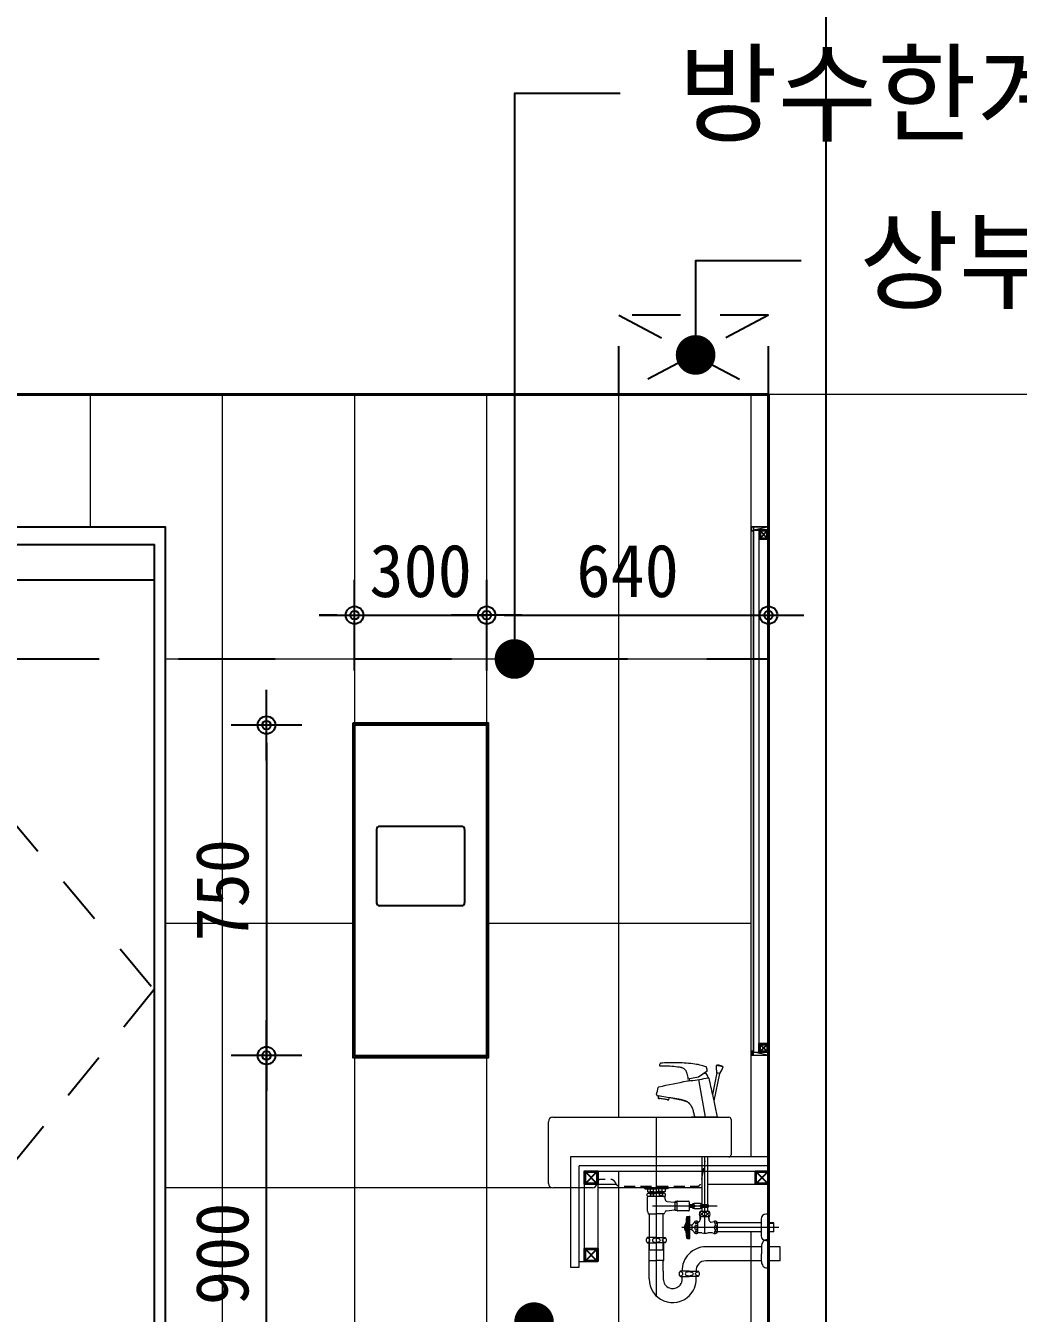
# Model space of a CAD drawing. Header units: millimetres. Extents: x -423835 to -174325, y -1379898 to -1311126.
# Drawn here: x -233647 to -231393, y -1353234 to -1350312 of the extents above; entities that cross this region are included whole.
import ezdxf
from ezdxf.enums import TextEntityAlignment as Align

# ---------------------------------------------------------------- set-up
doc = ezdxf.new("R2010")
doc.units = ezdxf.units.MM
doc.header["$LTSCALE"] = 100
doc.header["$MEASUREMENT"] = 0
doc.header["$PDSIZE"] = -10
for name, pattern in [('CEN', [62, 60, -1, 0, -1]), ('HID', [2, 1.1, -0.9]), ('HIDDEN', [0.375, 0.25, -0.125])]:
    doc.linetypes.add(name, pattern=pattern)
doc.layers.get('0').update_dxf_attribs({"linetype": 'CONTINUOUS'})
doc.layers.get('Defpoints').update_dxf_attribs({"color": 153, "linetype": 'CONTINUOUS'})
for name, color, linetype in [('A-AXIS-DIMS', 7, 'CONTINUOUS'), ('A-MKXS-LEAD', 7, 'CONTINUOUS'), ('AA-AXIS-LINE-1', 1, 'CONTINUOUS'), ('DOOR', 8, 'CONTINUOUS'), ('ELE_3', 4, 'CONTINUOUS'), ('HID', 1, 'HID'), ('TOIL', 4, 'CONTINUOUS'), ('방수', 7, 'HID')]:
    doc.layers.add(name, color=color, linetype=linetype)
for name, color, linetype, lineweight in [('A-CNTL', 1, 'CEN', 15), ('A-ELEV-LIN1', 2, 'CONTINUOUS', 40), ('A-FLXM-SANI', 6, 'CONTINUOUS', 20), ('A-MKXS-TEXT1', 3, 'CONTINUOUS', 25), ('A-SECT-LIN2', 6, 'CONTINUOUS', 20), ('A-WAXK-PATT', 8, 'CONTINUOUS', 18), ('A-XXXX-SANI', 8, 'CONTINUOUS', 18), ('A-XXXX-STL', 3, 'CONTINUOUS', 25), ('A-XXXX-SYMB', 7, 'CONTINUOUS', 25)]:
    doc.layers.add(name, color=color, linetype=linetype, lineweight=lineweight)
doc.layers.add('A-XXXX-NPLT', color=144, linetype='CONTINUOUS', lineweight=0, plot=False)
doc.styles.add('돋움체', font='')
doc.styles.get('돋움체').set_extended_font_data('DotumChe')
doc.dimstyles.new('SHL-1S', dxfattribs={"dimtxt": 2.5, "dimasz": 1, "dimexe": 2, "dimexo": 3, "dimgap": 1, "dimtad": 1, "dimdec": 0, "dimdsep": 46, "dimlunit": 6, "dimtxsty": '돋움체', "dimblk1": 'DIMDOT', "dimblk2": 'DIMDOT', "dimsah": 1, "dimcen": 2.5, "dimdle": 1.5, "dimclrt": 3, "dimadec": 0, "dimazin": 0, "dimtfac": 1, "dimtdec": 0, "dimtix": 1, "dimtmove": 2, "dimatfit": 3, "dimldrblk": 'DIMDOT', "dimfxl": 2, "dimtvp": 1, "dimtolj": 1, "dimtzin": 0, "dimarcsym": 0})
pattern_1 = [(90, (-235300.42, -1353549.08), (-300, 2e-14), []), (180, (-235300.4, -1353549.1), (-7e-14, -600), [])]

# ---------------------------------------------------------------- blocks, each defined once
blk = doc.blocks.new('세면대(측면)')
at = {"layer": 'A-CNTL'}
for p, q in [((-255, 760), (-255, 352.8)), ((-145, 495.3), (-145, 670)), ((-195, 558.5, -2.9), (-263.5, 558.5, -2.9)), ((-116.6, 558.5, -2.9), (-195, 558.5, -2.9)), ((23.5, 510), (-196.9, 510))]:
    blk.add_line(p, q, dxfattribs=at)
at = {"layer": 'A-FLXM-SANI'}
for p, q in [((-116, 878.6), (-119, 877.7)), ((-102.8, 874.3), (-119, 877.7)), ((-116, 878.6), (-115.9, 878.6)), ((-159.4, 850.8), (-182.9, 846.6)), ((-139.3, 864.8), (-159.4, 850.8)), ((-142, 859.8), (-148, 858.8)), ((-141.8, 848.7), (-136.4, 849.7)), ((-140.2, 870), (-139.8, 868)), ((-117.3, 860.5), (-127.6, 811.8)), ((-111.4, 859.2), (-124.6, 797.1)), ((-110.7, 859.4), (-117.8, 860.9)), ((-117.4, 860.5), (-116.3, 860.3)), ((-112.4, 859.4), (-116.3, 860.3)), ((-112.4, 859.4), (-111.2, 859.2)), ((-105.2, 876.3), (-102.8, 874.3)), ((-105.2, 876.3), (-105.2, 876.3)), ((-143.4, 760), (-158.5, 845.8)), ((-249.8, 808.6), (-250.7, 803.7)), ((-227, 799.5), (-250.7, 803.7)), ((-249.8, 802.9), (-250.7, 803.7)), ((-226.2, 804.4), (-249.8, 808.6)), ((-249.8, 802.9), (-248, 802.6)), ((-229.8, 799.4), (-248, 802.6)), ((-230.3, 799.3), (-247.7, 802.4)), ((-229.8, 799.4), (-228.1, 799.1)), ((-228.1, 799.1), (-227, 799.5)), ((-226.2, 804.4), (-227, 799.5)), ((-225.7, 804.3), (-226.2, 804.4)), ((-127.6, 811.8), (-117, 760)), ((-490, 760), (-90, 760)), ((-114.6, 760), (-175.3, 760)), ((-500, 610), (-500, 750)), ((-85, 755), (-85, 675)), ((-151.3, 670), (-151.3, 546)), ((-138.6, 670), (-138.6, 546)), ((-400, 600), (-490, 600)), ((-277.4, 603.5, -2.9), (-282.5, 600.4, -2.9)), ((-282.5, 600.4, -2.9), (-255, 600.4, -2.9)), ((-282.5, 599.4, -2.9), (-282.5, 600.4, -2.9)), ((-272.5, 599.4, -2.9), (-282.5, 599.4, -2.9)), ((-280.7, 599.4, -2.9), (-280.7, 598.1, -2.9)), ((-280.2, 597.6, -2.9), (-275.2, 597.6, -2.9)), ((-275.7, 582, -2.9), (-275.7, 586.1, -2.9)), ((-275.2, 597.6, -2.9), (-255, 597.6, -2.9)), ((-275.2, 597.6, -2.9), (-275.2, 591.5, -2.9)), ((-274.2, 590.9, -2.9), (-275.2, 591.5, -2.9)), ((-274.2, 590.9, -2.9), (-272.8, 590.9, -2.9)), ((-272.8, 590.9, -2.9), (-255, 590.9, -2.9)), ((-237.5, 599.4, -2.9), (-272.5, 599.4, -2.9)), ((-272.5, 587.5, -2.9), (-272.5, 590.9, -2.9)), ((-272.4, 587.5, -2.9), (-255.2, 587.5, -2.9)), ((-269, 586.1, -2.9), (-269, 582, -2.9)), ((-269, 586.1, -2.9), (-261.6, 586.1, -2.9)), ((-268.4, 591.5, -2.9), (-268.4, 597.6, -2.9)), ((-268.4, 591.5, -2.9), (-261, 591.5, -2.9)), ((-261.6, 586.1, -2.9), (-261.6, 582, -2.9)), ((-261, 591.5, -2.9), (-261, 597.6, -2.9)), ((-227.5, 600.4, -2.9), (-255, 600.4, -2.9)), ((-234.8, 597.6, -2.9), (-255, 597.6, -2.9)), ((-237.2, 590.9, -2.9), (-255, 590.9, -2.9)), ((-237.6, 587.5, -2.9), (-254.8, 587.5, -2.9)), ((-249, 591.5, -2.9), (-249, 597.6, -2.9)), ((-241.6, 591.5, -2.9), (-249, 591.5, -2.9)), ((-241, 586.1, -2.9), (-248.4, 586.1, -2.9)), ((-248.4, 586.1, -2.9), (-248.4, 582, -2.9)), ((-241.6, 591.5, -2.9), (-241.6, 597.6, -2.9)), ((-241, 586.1, -2.9), (-241, 582, -2.9)), ((-237.5, 599.4, -2.9), (-227.5, 599.4, -2.9)), ((-237.5, 587.5, -2.9), (-237.5, 590.9, -2.9)), ((-235.8, 590.9, -2.9), (-237.2, 590.9, -2.9)), ((-235.8, 590.9, -2.9), (-234.8, 591.5, -2.9)), ((-229.8, 597.6, -2.9), (-234.8, 597.6, -2.9)), ((-234.8, 597.6, -2.9), (-234.8, 591.5, -2.9)), ((-234.3, 582, -2.9), (-234.3, 586.1, -2.9)), ((-232.5, 603.4, -2.9), (-227.5, 600.4, -2.9)), ((-229.3, 599.4, -2.9), (-229.3, 598.1, -2.9)), ((-227.5, 599.4, -2.9), (-227.5, 600.4, -2.9)), ((-275, 546.9, -2.9), (-275, 579.5, -2.9)), ((-255, 580.5, -2.9), (-274, 580.5, -2.9)), ((-269, 582, -2.9), (-261.6, 582, -2.9)), ((-237.6, 580.5, -2.9), (-255, 580.5, -2.9)), ((-241, 582, -2.9), (-248.4, 582, -2.9)), ((-238.2, 580.5, -2.9), (-237.6, 580.5, -2.9)), ((-237.6, 580.5, -2.9), (-237.2, 580.5, -2.9)), ((-236, 580.5, -2.9), (-237.5, 580.5, -2.9)), ((-235, 574.2, -2.9), (-235, 579.5, -2.9)), ((-230.5, 569.2, -2.9), (-214.5, 567.5, -2.9)), ((-212.5, 567.7, -2.9), (-207.4, 567.7, -2.9)), ((-212.3, 549.3, -2.9), (-212.3, 567.8, -2.9)), ((-211, 568.5, -2.9), (-211, 567.7, -2.9)), ((-207.3, 568.5, -2.9), (-211, 568.5, -2.9)), ((-207.4, 567.7, -2.9), (-207.4, 568.7, -2.9)), ((-207.4, 548.3, -2.9), (-207.4, 567.7, -2.9)), ((-206.6, 569.5, -2.9), (-181.4, 569.5, -2.9)), ((-179.9, 568, -2.9), (-179.9, 562.3, -2.9)), ((-179.9, 562.3, -2.9), (-179.9, 549, -2.9)), ((-168.7, 561, -2.9), (-179.9, 561, -2.9)), ((-179.9, 556, -2.9), (-168.7, 556, -2.9)), ((-168.7, 561, -2.9), (-173.3, 561, -2.9)), ((-173.3, 556, -2.9), (-168.7, 556, -2.9)), ((-157.7, 564.3, -2.9), (-168.8, 564.3, -2.9)), ((-154.4, 564.3, -2.9), (-157.7, 564.3, -2.9)), ((-137.1, 561, -2.9), (-154.5, 561, -2.9)), ((-154.5, 556, -2.9), (-137.1, 556, -2.9)), ((-136.6, 560.5, -2.9), (-137.1, 561, -2.9)), ((-137.1, 556, -2.9), (-136.6, 556.5, -2.9)), ((-136.6, 556.5, -2.9), (-136.6, 560.5, -2.9)), ((-273, 540.5, -2.9), (-255, 540.5, -2.9)), ((-270.9, 540.5, -2.9), (-270.9, 459.5, -2.9)), ((-237, 540.5, -2.9), (-255, 540.5, -2.9)), ((-239.1, 459.5, -2.9), (-239.1, 540.5, -2.9)), ((-231.1, 547.8, -2.9), (-214.5, 549.6, -2.9)), ((-212.3, 549.3, -2.9), (-207.4, 549.3, -2.9)), ((-211, 548.5, -2.9), (-211, 549.3, -2.9)), ((-207.3, 548.5, -2.9), (-211, 548.5, -2.9)), ((-181.4, 547.5, -2.9), (-206.6, 547.5, -2.9)), ((-185.9, 534), (-185.9, 510)), ((-185.3, 534.5), (-184.5, 534.5)), ((-184.5, 534.5), (-184, 535)), ((-184.5, 534.5), (-184.5, 510)), ((-184, 535), (-184, 510)), ((-184, 535), (-180.8, 535)), ((-184, 534.6), (-180.5, 534.6)), ((-184, 533.6), (-180.5, 533.6)), ((-184, 532.6), (-180.5, 532.6)), ((-184, 531.6), (-180.5, 531.6)), ((-184, 530.6), (-180.5, 530.6)), ((-184, 529.6), (-180.5, 529.6)), ((-184, 528.6), (-180.5, 528.6)), ((-184, 527.6), (-180.5, 527.6)), ((-184, 526.6), (-180.5, 526.6)), ((-180.5, 535.5), (-179, 535.5)), ((-180.5, 535.3), (-180.5, 535.5)), ((-180.5, 535.3), (-180.5, 510)), ((-179, 534.5), (-179, 535.5)), ((-179, 510), (-179, 534.5)), ((-168.8, 552.8, -2.9), (-157.5, 552.8, -2.9)), ((-157.5, 552.8, -2.9), (-154.4, 552.8, -2.9)), ((-138.6, 546), (-155.5, 546)), ((-155.5, 526.5), (-155.5, 534)), ((-134.5, 534), (-155.5, 534)), ((-154.2, 530), (-155.5, 530)), ((-154.2, 530), (-155.5, 527.9)), ((-154.2, 530), (-154.2, 534)), ((-134.5, 546), (-138.6, 546)), ((-135.7, 530), (-135.7, 534)), ((-134.5, 530), (-135.7, 530)), ((-135.7, 530), (-134.5, 527.9)), ((-134.5, 526.1), (-134.5, 534)), ((-17, 529), (-17, 491)), ((0, 540), (-6, 540)), ((0, 480), (0, 540)), ((-185.9, 486), (-185.9, 510)), ((-184.5, 485.5), (-184.5, 510)), ((-184, 525.6), (-180.5, 525.6)), ((-184, 524.6), (-180.5, 524.6)), ((-184, 523.6), (-180.5, 523.6)), ((-184, 522.6), (-180.5, 522.6)), ((-184, 521.6), (-180.5, 521.6)), ((-184, 520.6), (-180.5, 520.6)), ((-184, 519.6), (-180.5, 519.6)), ((-184, 518.6), (-180.5, 518.6)), ((-184, 517.6), (-180.5, 517.6)), ((-184, 516.6), (-180.5, 516.6)), ((-184, 515.6), (-180.5, 515.6)), ((-184, 514.6), (-180.5, 514.6)), ((-184, 513.6), (-180.5, 513.6)), ((-184, 512.6), (-180.5, 512.6)), ((-184, 511.6), (-180.5, 511.6)), ((-184, 510.6), (-180.5, 510.6)), ((-184, 485), (-184, 510)), ((-184, 509.5), (-180.5, 509.5)), ((-184, 508.5), (-180.5, 508.5)), ((-184, 507.5), (-180.5, 507.5)), ((-184, 506.5), (-180.5, 506.5)), ((-184, 505.5), (-180.5, 505.5)), ((-184, 504.5), (-180.5, 504.5)), ((-184, 503.5), (-180.5, 503.5)), ((-184, 502.5), (-180.5, 502.5)), ((-184, 501.5), (-180.5, 501.5)), ((-184, 500.5), (-180.5, 500.5)), ((-184, 499.5), (-180.5, 499.5)), ((-184, 498.5), (-180.5, 498.5)), ((-184, 497.5), (-180.5, 497.5)), ((-180.5, 484.7), (-180.5, 510)), ((-173.9, 514.8), (-179, 514.8)), ((-179, 484.5), (-179, 510)), ((-173.9, 505.3), (-179, 505.3)), ((-173.9, 515.8), (-173.9, 514.8)), ((-173.9, 514.8), (-173.9, 505.3)), ((-173.9, 504.3), (-173.9, 505.3)), ((-169, 521.4), (-169.6, 520.4)), ((-169, 498.7), (-169.6, 499.7)), ((-160.9, 522), (-160.9, 522.8)), ((-160.9, 498), (-160.9, 522)), ((-160, 522), (-160.9, 522)), ((-160, 521.3), (-160.9, 521.3)), ((-160, 498.8), (-160.9, 498.8)), ((-160.9, 497.3), (-160.9, 498)), ((-157.3, 498), (-160.9, 498)), ((-160, 521.3), (-158.7, 522.2)), ((-160, 521.3), (-160, 522)), ((-160, 498), (-160, 498.8)), ((-160, 498.8), (-158.7, 498)), ((-117, 519.3), (-117, 522)), ((-17, 520.3), (-117, 520.3)), ((-117, 519.3), (-117, 500.8)), ((-117, 498), (-117, 500.8)), ((-17, 499.8), (-117, 499.8)), ((-117, 499.8), (-117, 499.6)), ((-117, 498), (-117, 499.6)), ((11, 520.3), (0, 520.3)), ((0, 519.7), (0, 500.4)), ((11, 499.8), (0, 499.8)), ((1.5, 519.3), (0.5, 520.3)), ((0.5, 499.8), (1.5, 500.8)), ((1.5, 499.8), (1.5, 520.3)), ((1.5, 519.3), (12, 519.3)), ((1.5, 500.8), (12, 500.8)), ((12, 519.3), (11, 520.3)), ((11, 499.8), (12, 500.8)), ((11.9, 500.8), (11.9, 519.3)), ((-271.2, 487), (-275.5, 487)), ((-271.2, 487), (-275.5, 487)), ((-275.1, 475), (-275.5, 475)), ((-275.1, 475), (-255, 475)), ((-271.8, 475), (-271.8, 435.2)), ((-255, 487), (-271.2, 487)), ((-255, 487), (-271.2, 487)), ((-255, 487), (-238.7, 487)), ((-255, 487), (-238.7, 487)), ((-234.8, 475), (-255, 475)), ((-238.7, 487), (-234.5, 487)), ((-238.7, 487), (-234.5, 487)), ((-238.2, 475), (-238.2, 435.2)), ((-234.8, 475), (-234.5, 475)), ((-185.3, 485.5), (-184.5, 485.5)), ((-184.5, 485.5), (-184, 485)), ((-184, 496.5), (-180.5, 496.5)), ((-184, 495.5), (-180.5, 495.5)), ((-184, 494.5), (-180.5, 494.5)), ((-184, 493.5), (-180.5, 493.5)), ((-184, 492.5), (-180.5, 492.5)), ((-184, 491.5), (-180.5, 491.5)), ((-184, 490.5), (-180.5, 490.5)), ((-184, 489.5), (-180.5, 489.5)), ((-184, 488.5), (-180.5, 488.5)), ((-184, 487.5), (-180.5, 487.5)), ((-184, 486.5), (-180.5, 486.5)), ((-184, 485.5), (-180.5, 485.5)), ((-184, 485), (-180.8, 485)), ((-180.5, 484.5), (-180.5, 484.7)), ((-180.5, 484.5), (-179, 484.5)), ((-6, 480), (0, 480)), ((-270.9, 459.5, -2.9), (-239.1, 459.5, -2.9)), ((-16, 465.9), (-142.6, 465.9)), ((-16, 467.4), (-16, 450)), ((-16, 432.6), (-16, 450)), ((26.1, 465.9), (0, 465.9)), ((26.1, 434.1), (26.1, 465.9)), ((-271.8, 435.2), (-255, 435.2)), ((-270.9, 393), (-270.9, 433.6)), ((-238.2, 435.2), (-255, 435.2)), ((-239.1, 410.4), (-239.1, 433.6)), ((-239.1, 410.4), (-239.1, 393)), ((-196.3, 410.7), (-200.6, 410.7)), ((-180.1, 410.7), (-196.3, 410.7)), ((-180.1, 410.7), (-180, 410.7)), ((-179.9, 410.7), (-180, 410.7)), ((-179.9, 410.7), (-163.7, 410.7)), ((-163.7, 410.7), (-159.4, 410.7)), ((-16, 434.1), (-142.7, 434.1)), ((26.1, 434.1), (0, 434.1)), ((-200.2, 398.7), (-180.1, 398.7)), ((-196.8, 398.7), (-196.8, 398)), ((-195.9, 393), (-195.9, 396.4)), ((-159.8, 398.7), (-179.9, 398.7)), ((-164.1, 393), (-164.1, 398.7))]:
    blk.add_line(p, q, dxfattribs=at)
at = {"layer": 'A-FLXM-SANI', "elevation": -2.9}
for points in [[(-170.1, 561, -0.044238), (-169.9, 561.3, -0.189273), (-169.4, 561.5, -0.189273), (-169, 561.3, -0.101059), (-168.5, 560.6, -0.059302), (-168.2, 559.7, -0.045722), (-168.1, 558.5, -0.045722)], [(-168.1, 558.5, -0.045722), (-168.2, 557.3, -0.059302), (-168.5, 556.4, -0.101059), (-169, 555.8, -0.189273), (-169.4, 555.6, -0.189273), (-169.9, 555.8, -0.044238), (-170.1, 556, -0.059302)], [(-153.1, 561, 0.044238), (-153.3, 561.3, 0.189273), (-153.8, 561.5, 0.189273), (-154.2, 561.3, 0.101059), (-154.7, 560.6, 0.059302), (-155, 559.7, 0.045722), (-155.1, 558.5, 0.045722)], [(-155.1, 558.5, 0.045722), (-155, 557.3, 0.059302), (-154.7, 556.5, 0.101059), (-154.2, 555.8, 0.189273), (-153.8, 555.6, 0.189273), (-153.3, 555.8, 0.044238), (-153.1, 556, 0.059302)]]:
    blk.add_lwpolyline(points, format="xyb", dxfattribs=at)
at = {"layer": 'A-FLXM-SANI'}
for points in [[(-269.2, 481, 0.155217), (-269.8, 482.9, 0.106747), (-271.8, 484.7, 0.073043), (-274.6, 485.9, 0.028511), (-276.3, 486.2, 0.059523)], [(-276.3, 475.8, 0.028511), (-274.6, 476.1, 0.073043), (-271.8, 477.3, 0.106747), (-269.8, 479.1, 0.155217), (-269.2, 481, 0.155217)], [(-263.3, 482.7, 0.32729), (-263.3, 479.3, 0.106373), (-261.3, 477.5, 0.071219), (-258.6, 476.4, 0.057537), (-255, 476, 0.057537)], [(-255, 486, 0.057537), (-258.6, 485.6, 0.071219), (-261.3, 484.5, 0.106373), (-263.3, 482.7, 0.159483)], [(-255, 486, 0.057537), (-258.6, 485.6, 0.071219), (-261.3, 484.5, 0.106373), (-263.3, 482.7, 0.159483)], [(-255, 486, -0.057537), (-251.4, 485.6, -0.071219), (-248.7, 484.5, -0.106373), (-246.7, 482.7, -0.159483)], [(-255, 486, -0.057537), (-251.4, 485.6, -0.071219), (-248.7, 484.5, -0.106373), (-246.7, 482.7, -0.159483)], [(-246.7, 482.7, -0.32729), (-246.7, 479.3, -0.106373), (-248.7, 477.5, -0.071219), (-251.4, 476.4, -0.057537), (-255, 476, -0.057537)], [(-240.8, 481, -0.155217), (-240.2, 482.9, -0.106747), (-238.2, 484.7, -0.073043), (-235.4, 485.9, -0.028511), (-233.7, 486.2, -0.059523)], [(-233.7, 475.8, -0.028511), (-235.4, 476.1, -0.073043), (-238.2, 477.3, -0.106747), (-240.2, 479.1, -0.155217), (-240.8, 481, -0.155217)], [(-194.3, 404.7, 0.155217), (-194.9, 406.6, 0.106747), (-196.9, 408.4, 0.073043), (-199.7, 409.6, 0.028511), (-201.4, 409.9, 0.059523)], [(-180, 409.7, 0.05879), (-183.6, 409.3, 0.071219), (-186.3, 408.2, 0.106373), (-188.4, 406.4, 0.159483)], [(-180, 409.7, -0.05879), (-176.4, 409.3, -0.071219), (-173.7, 408.2, -0.106373), (-171.6, 406.4, -0.159483)], [(-165.7, 404.7, -0.155217), (-165.1, 406.6, -0.106747), (-163.1, 408.4, -0.073043), (-160.3, 409.6, -0.028511), (-158.6, 409.9, -0.059523)], [(-201.4, 399.5, 0.028511), (-199.7, 399.8, 0.073043), (-196.9, 401, 0.106747), (-194.9, 402.8, 0.155217), (-194.3, 404.7, 0.155217)], [(-188.4, 406.4, 0.32729), (-188.4, 403, 0.106373), (-186.3, 401.2, 0.071219), (-183.6, 400.1, 0.057537), (-180.1, 399.7, 0.057537)], [(-171.6, 406.4, -0.32729), (-171.6, 403, -0.106373), (-173.7, 401.2, -0.071219), (-176.4, 400.1, -0.057537), (-179.9, 399.7, -0.057537)], [(-158.6, 399.5, -0.028511), (-160.3, 399.8, -0.073043), (-163.1, 401, -0.106747), (-165.1, 402.8, -0.155217), (-165.7, 404.7, -0.155217)]]:
    blk.add_lwpolyline(points, format="xyb", dxfattribs=at)
for centre, radius, start, end in [((-246.4, 878.4), 1.5, 154.2972, 270.8052), ((-244.8, 881.4), 1.5, 93.6966, 151.3141), ((-49.1, 874.1), 70, 177.0153, 190.8327), ((-120.9, 828.8), 50, 71.7204, 84.2796), ((-142, 859.3), 0.5, 34.0977, 100), ((-142.4, 872.8), 1.5, 12.9441, 66.1922), ((-170.5, 840), 35, 15.8809, 34.0977), ((-137.5, 848), 2, 12.5419, 57.7542), ((-117.3, 861), 0.5, 190.8327, 258), ((-111.1, 859.7), 0.5, 258, 325.1673), ((-168.2, 899.4), 70, 325.1673, 338.9847), ((-248.7, 827.1), 2, 103.7822, 164.229), ((-145.3, 844.5), 35, 175.6305, 182.5585), ((-252.2, 811), 2, 167.6446, 258.9831), ((-247.6, 802.9), 0.5, 206.8699, 260), ((-230.2, 799.8), 0.5, 260, 313.1301), ((-490, 750), 10, 90, 180), ((-90, 755), 5, 0, 90), ((-90, 675), 5, 270, 0), ((-490, 610), 10, 180, 270), ((-400, 610), 10, 270, 0), ((-280.2, 598.1, -2.9), 0.5, 180, 270), ((-272.4, 582.8, -2.9), 4.7, 43.9409, 136.0591), ((-271.8, 601.1, -2.9), 10.2, 250.5679, 289.4321), ((-255.5, 573.9, -2.9), 13.6, 89.0643, 116.6472), ((-255.2, 620.4, -2.9), 29.5, 258.5956, 270.3737), ((-254.8, 620.4, -2.9), 29.5, 269.6263, 281.4044), ((-254.5, 573.9, -2.9), 13.6, 63.3528, 90.9357), ((-238.2, 601.1, -2.9), 10.2, 250.5679, 289.4321), ((-237.6, 582.8, -2.9), 4.7, 43.9409, 136.0591), ((-229.8, 598.1, -2.9), 0.5, 270, 0), ((-272.4, 585.2, -2.9), 4.7, 223.9409, 316.0591), ((-274, 579.5, -2.9), 1, 90, 180), ((-255.5, 594.1, -2.9), 13.6, 243.3528, 270.9357), ((-254.5, 594.1, -2.9), 13.6, 269.0643, 296.6472), ((-237.6, 585.2, -2.9), 4.7, 223.9409, 316.0591), ((-236, 579.5, -2.9), 1, 0, 90), ((-230, 574.2, -2.9), 5, 180, 263.8845), ((-214.1, 572.5, -2.9), 5, 265.3322, 308.1927), ((-206.6, 568.7, -2.9), 0.8, 90, 180), ((-181.4, 568, -2.9), 1.5, 0, 90), ((-168.8, 559.3, -2.9), 5, 90.0143, 159.527), ((-168.8, 557.8, -2.9), 5, 200.5016, 270.0143), ((-154.4, 559.3, -2.9), 5, 20.5016, 90.0143), ((-154.4, 557.8, -2.9), 5, 270.0143, 339.527), ((-262, 547.5, -2.9), 13, 182.42, 212.3), ((-248, 547.5, -2.9), 13, 327.7, 345.0405), ((-230.6, 542.8, -2.9), 5, 96.1155, 165.0405), ((-214.1, 544.6, -2.9), 5, 51.8073, 94.6678), ((-206.6, 548.3, -2.9), 0.8, 180, 270), ((-43, 510), 145, 170.5066, 178.0569), ((-185.3, 533.8), 0.7, 90, 170.5066), ((-181.4, 549, -2.9), 1.5, 270, 0), ((-180.8, 535.3), 0.3, 270, 0), ((-160, 526.5), 4.5, 270, 0), ((-147.5, 540), 10, 143.1301, 216.8699), ((-142.5, 540), 10, 323.1301, 36.8699), ((-130.5, 526.1), 4, 180, 277.7117), ((-6, 529), 11, 90, 180), ((-176.7, 510), 14, 141.7859, 179.7527), ((-176.7, 510.1), 14, 180.2473, 218.2141), ((-43, 510), 145, 178.0569, 189.4934), ((-181.7, 527.4), 14, 303.8098, 330), ((-181.7, 492.7), 14, 30, 56.1902), ((-164.4, 518.7), 5.36, 49.5694, 150), ((-164.4, 501.4), 5.36, 210, 310.4306), ((-157.3, 460), 38, 80.6952, 90), ((-145, 535), 38, 260.6952, 280.7373), ((-133.3, 473.3), 24.8, 69.0339, 100.7373), ((-133.3, 546.8), 24.8, 277.7117, 290.9661), ((-121.9, 517), 7, 45.4871, 110.9661), ((-121.9, 503), 7, 249.0339, 314.5), ((-270.2, 481), 8, 131.4096, 228.5904), ((-239.7, 481), 8, 311.4096, 48.5904), ((-185.3, 486.2), 0.7, 189.4934, 270), ((-180.8, 484.7), 0.3, 0, 90), ((-6, 491), 11, 180, 270), ((4, 466.5), 20, 146.2077, 177.4359), ((4, 466.5), 20, 168.2007, 177.4359), ((-4.7, 471.6), 10, 111.1927, 142.8035), ((1.5, 452.5), 30, 92.866, 109.0071), ((-142.8, 412.5), 53.4, 89.8599, 181.9326), ((-270.8, 435.2), 1, 180, 238.7026), ((-271.8, 433.6), 0.925, 0, 58.7026), ((-238.2, 433.6), 0.925, 121.2974, 180), ((-239.2, 435.2), 1, 301.2974, 0), ((-195.3, 404.7), 8, 131.4096, 228.5904), ((-142.8, 412.5), 21.6, 89.7966, 184.7747), ((-164.7, 404.7), 8, 311.4096, 48.5904), ((4, 433.5), 20, 182.5641, 213.7923), ((-4.7, 428.4), 10, 217.1965, 248.8073), ((1.5, 447.5), 30, 250.9929, 267.134), ((-217.5, 393), 53.4, 180, 314.9403), ((-217.5, 393), 21.6, 180, 320.796), ((-217.5, 393), 21.6, 320.796, 0), ((-212.8, 387.4), 19.2, 28.0637, 33.4561), ((-217.5, 393), 53.4, 314.9403, 0)]:
    blk.add_arc(centre, radius, start, end, dxfattribs=at)
for centre, major_axis, ratio, start_param, end_param in [((-157.8, 540.3), (-5.23, 0), 0.866391, 1.800504, 4.443058), ((-132.3, 540.3), (5.23, 0), 0.866391, 1.824119, 4.49897), ((-164.7, 523.6), (0, 5.4), 0.478204, 1.649187, 4.692658), ((-164.7, 496.7), (0, 5.4), 0.478204, 4.6817, 7.825213), ((-120.6, 522.5), (0, 5.22), 0.46009, 1.292018, 4.793095), ((-120.6, 497.6), (0, 5.22), 0.46009, 4.613779, 8.15122)]:
    blk.add_ellipse(centre, major_axis=major_axis, ratio=ratio, start_param=start_param, end_param=end_param, dxfattribs=at)
for centre, major_axis, ratio in [((-145, 540.3), (5.23, 0), 0.866391), ((-164.7, 510), (0, -5.4), 0.478204), ((-120.6, 510), (0, -5.22), 0.46009)]:
    blk.add_ellipse(centre, major_axis=major_axis, ratio=ratio, dxfattribs=at)
for points in [[(-246.2, 882.2), (-247.7, 879.1)], [(-246.4, 876.9), (-241.3, 877), (-223.9, 876.5), (-206.6, 874.8), (-198.7, 873.4)], [(-141.8, 874.2), (-151.9, 877.6), (-167.4, 880.7), (-186.2, 882.7), (-206.7, 883.7), (-227.3, 883.7), (-244.9, 882.9)], [(-198.7, 873.4), (-196.6, 872.9), (-194.5, 872), (-192.7, 870.9), (-190.9, 869.5), (-189.4, 867.9), (-188.1, 866.2), (-187.1, 864.2), (-186.4, 862.2)], [(-186.4, 862.2), (-185.6, 859.3), (-184.1, 853.1), (-182.9, 846.8), (-182.9, 846.6)], [(-184.3, 842.6), (-184, 842.6), (-183.2, 842.7), (-181.9, 842.8), (-141.8, 848.7)], [(-140.2, 870), (-140.5, 871.6), (-140.9, 873.2)], [(-139.4, 865.1), (-139.6, 865.8), (-139.7, 866.6), (-139.8, 867.2), (-139.8, 867.6), (-139.8, 867.9), (-139.8, 868)], [(-249.2, 829.1), (-184.3, 842.6)], [(-250.3, 808.6), (-250.1, 808.6), (-249.8, 808.6)], [(-215.3, 802.7), (-224, 804.1), (-225.7, 804.3)], [(-215.3, 802.7), (-209.2, 801.7), (-203.2, 800.6), (-198.1, 799.6)], [(-198.1, 799.6), (-201.9, 800.4), (-205.9, 801.2), (-210.4, 801.9), (-215.3, 802.7)], [(-198.1, 799.6), (-193, 798.3), (-188.2, 796.7), (-184.1, 794.7), (-181.7, 793)], [(-181.7, 793), (-183.2, 794.1), (-185.6, 795.5), (-188.1, 796.6), (-190.6, 797.5), (-193.2, 798.3), (-195.6, 799), (-198.1, 799.6)], [(-181.7, 793), (-181, 792.4)], [(-181, 792.4), (-181.7, 793)], [(-181, 792.4), (-178.1, 789.2), (-175.7, 785.4), (-173.8, 781.4), (-172.2, 777.3), (-170.9, 773.1), (-169.8, 768.9), (-168.8, 764.7), (-167.9, 760.5)]]:
    blk.add_spline(points, degree=3, dxfattribs=at)
for points in [[(-139.3, 864.8), (-139.4, 864.9), (-139.4, 865), (-139.4, 865.1)], [(-135.6, 848.4), (-132.9, 836.2), (-130.3, 824), (-127.6, 811.8)], [(-254.2, 811.5), (-253, 816.9), (-251.8, 822.3), (-250.6, 827.7)]]:
    blk.add_open_spline(points, degree=3, dxfattribs=at)
blk.add_open_spline([(-252.6, 809.1), (-252.2, 809), (-251.5, 808.8), (-250.7, 808.7), (-250.3, 808.6)], degree=3, knots=[0.173317, 0.173317, 0.173317, 0.173317, 1.25795, 2.514058, 2.514058, 2.514058, 2.514058], dxfattribs=at)
at = {"layer": 'A-FLXM-SANI', "linetype": 'HIDDEN'}
blk.add_rational_spline([(-390, 609.9), (-390, 619.9), (-380, 619.9), (-369.4, 619.9), (-358.8, 619.9), (-353.2, 619.9), (-350.2, 615), (-348.3, 611.7), (-346.3, 608.4), (-343.4, 603.6), (-337.7, 603.6), (-322.8, 603.6), (-308, 603.6), (-235.4, 603.5, -2.4), (-162.8, 603.3, -4.8), (-154.5, 603.3, -4.8), (-153, 611.5, -4.1), (-148.5, 636.5, -1.9), (-143.9, 661.4, 0.3)], [1, 0.707106781187, 1, 1, 1, 0.870240175699, 1, 1, 1, 0.870240175699, 1, 1, 1, 1, 1, 0.767602996901, 1, 1, 1], degree=2, knots=[0, 0, 0, 1.570796, 1.570796, 2.570796, 2.570796, 3.60101, 3.60101, 4.60101, 4.60101, 5.631223, 5.631223, 6.631223, 6.631223, 7.631223, 7.631223, 9.02263, 9.02263, 10.02263, 10.02263, 10.02263], dxfattribs=at)
at = {"layer": 'A-SECT-LIN2'}
for p, q in [((0, 650), (-430, 650)), ((-418, 432.5), (-418, 638)), ((-418, 638), (0, 638)), ((-430, 432.5), (-418, 432.5))]:
    blk.add_line(p, q, dxfattribs=at)
blk.add_lwpolyline([(0, 670), (-450, 670), (-450, 420), (-430, 420), (-430, 650)], dxfattribs=at)
at = {"layer": 'A-XXXX-SANI'}
for p, q in [((-388, 638), (-388, 432.5)), ((-388, 608), (-346, 608)), ((-138.6, 608), (0, 608))]:
    blk.add_line(p, q, dxfattribs=at)
at = {"layer": 'A-XXXX-STL'}
for points in [[(-388, 608), (-418, 608), (-418, 638), (-388, 638)], [(-390, 610), (-416, 610), (-416, 636), (-390, 636)], [(0, 608), (-30, 608), (-30, 638), (0, 638)], [(-2, 610), (-28, 610), (-28, 636), (-2, 636)], [(-388, 432.5), (-418, 432.5), (-418, 462.5), (-388, 462.5)], [(-390, 434.5), (-416, 434.5), (-416, 460.5), (-390, 460.5)]]:
    blk.add_lwpolyline(points, close=True, dxfattribs=at)
at = {"layer": 'A-XXXX-SYMB', "color": 1, "linetype": 'CEN'}
for p, q in [((-416, 636), (-390, 610)), ((-390, 636), (-416, 610)), ((-2, 636), (-28, 610)), ((-2, 610), (-28, 636)), ((-416, 460.5), (-390, 434.5)), ((-390, 460.5), (-416, 434.5))]:
    blk.add_line(p, q, dxfattribs=at)
blk = doc.blocks.new('거울(측면)')
at = {"layer": 'A-SECT-LIN2'}
for p, q in [((-39.3, 2100, 0), (-39.3, 2090, 0)), ((-0.3, 2100, 0), (-39.3, 2100, 0)), ((-39.3, 910, 0), (-39.3, 2090, 0)), ((-34.3, 2090, 0), (-39.3, 2090, 0)), ((-38.3, 2091, 0), (-38.3, 2099, 0)), ((-1.3, 2099, 0), (-38.3, 2099, 0)), ((-35.3, 2091, 0), (-38.3, 2091, 0)), ((-35.3, 2092.5, 0), (-35.3, 2091, 0)), ((-35.3, 2092.5, 0), (-34.3, 2092.5, 0)), ((-34.3, 2090, 0), (-34.3, 2092.5, 0)), ((-34.3, 2092.5, 0), (-34.3, 2090, 0)), ((-34.3, 2090.9, 0), (-34.3, 2090.9, 0)), ((-34.3, 907.5, 0), (-34.3, 2090, 0)), ((-33.3, 907.3, 0), (-33.3, 2092.5, 0)), ((-33.3, 2092.5, 0), (-21.3, 2092.5, 0)), ((-21.3, 904.9, 0), (-21.3, 2092.5, 0)), ((-1.3, 901, 0), (-1.3, 2099, 0)), ((-0.3, 2100, 0), (-0.3, 900, 0)), ((-39.3, 900, 0), (-39.3, 910, 0)), ((-34.3, 910, 0), (-39.3, 910, 0)), ((-38.3, 909, 0), (-38.3, 901, 0)), ((-35.3, 909, 0), (-38.3, 909, 0)), ((-35.3, 907.5, 0), (-35.3, 909, 0)), ((-35.3, 907.5, 0), (-34.3, 907.5, 0)), ((-34.3, 910, 0), (-34.3, 907.5, 0)), ((-34.3, 907.5, 0), (-34.3, 910, 0)), ((-34.3, 909.1, 0), (-34.3, 909.1, 0)), ((-34.3, 907.5, 0), (-1.3, 907.5, 0)), ((-0.3, 900, 0), (-39.3, 900, 0)), ((-38.3, 901, 0), (-1.3, 901, 0))]:
    blk.add_line(p, q, dxfattribs=at)
at = {"layer": 'A-XXXX-SANI'}
for p, q in [((-34.3, 2099, 0), (-34.3, 2092.5, 0)), ((-1.3, 2099, 0), (-34.3, 2092.5, 0)), ((-34.3, 901, 0), (-34.3, 907.5, 0)), ((-1.3, 901, 0), (-34.3, 907.5, 0))]:
    blk.add_line(p, q, dxfattribs=at)
at = {"layer": 'A-XXXX-STL', "elevation": 0}
for points in [[(-1.3, 2092.5), (-21.3, 2092.5), (-21.3, 2072.5), (-1.3, 2072.5)], [(-3.3, 2090.5), (-19.3, 2090.5), (-19.3, 2074.5), (-3.3, 2074.5)], [(-1.3, 907.5), (-21.3, 907.5), (-21.3, 927.5), (-1.3, 927.5)], [(-3.3, 909.5), (-19.3, 909.5), (-19.3, 925.5), (-3.3, 925.5)]]:
    blk.add_lwpolyline(points, close=True, dxfattribs=at)
at = {"layer": 'A-XXXX-SYMB', "color": 1, "linetype": 'CEN'}
for p, q in [((-19.3, 2074.5, 0), (-3.3, 2090.5, 0)), ((-3.3, 2074.5, 0), (-19.3, 2090.5, 0)), ((-19.3, 925.5, 0), (-3.3, 909.5, 0)), ((-3.3, 925.5, 0), (-19.3, 909.5, 0))]:
    blk.add_line(p, q, dxfattribs=at)
blk = doc.blocks.new('화장실door')
at = {"layer": 'DOOR'}
blk.add_lwpolyline([(750, 584.2), (780, 584.2), (780, 1184.2), (750, 1184.2)], close=True, dxfattribs=at)
at = {"layer": 'HID'}
blk.add_lwpolyline([(875, 2060), (25, 1050), (875, 0)], dxfattribs=at)
at = {"layer": 'TOIL'}
for points in [[(900, 0), (900, 2100), (0, 2100), (0, 0)], [(875, 0), (875, 2060), (25, 2060), (25, 0)], [(875, 1980), (25, 1980)], [(875, 80), (25, 80)]]:
    blk.add_lwpolyline(points, dxfattribs=at)
blk = doc.blocks.new('DIMDOT')
at = {"linetype": 'Continuous'}
blk.add_line((-2, 0), (2, 0), dxfattribs=at)
for radius in [0.5, 0.25]:
    blk.add_circle((0, 0), radius, dxfattribs=at)
blk = doc.blocks.new('*D896')
at = {"layer": 'A-AXIS-DIMS', "color": 0, "lineweight": -2, "transparency": 16777216}
for p, q in [((-232900.4, -1351775.1), (-232900.4, -1351569.6)), ((-232600.4, -1351775.1), (-232600.4, -1351569.6)), ((-232940.4, -1351649.6), (-232980.4, -1351649.6)), ((-232900.4, -1351649.6), (-232600.4, -1351649.6)), ((-232560.4, -1351649.6), (-232520.4, -1351649.6))]:
    blk.add_line(p, q, dxfattribs=at)
at = {"layer": 'Defpoints', "color": 0, "transparency": 16777216}
for p in [(-232600.4, -1351649.6), (-232900.4, -1351895.1), (-232600.4, -1351895.1)]:
    blk.add_point(p, dxfattribs=at)
at = {"layer": 'A-AXIS-DIMS', "color": 0, "lineweight": -2, "transparency": 16777216, "xscale": 40, "yscale": 40, "zscale": 40}
blk.add_blockref('DIMDOT', (-232900.4, -1351649.6), dxfattribs=at)
at = {"layer": 'A-AXIS-DIMS', "color": 0, "lineweight": -2, "transparency": 16777216, "xscale": 40, "yscale": 40, "zscale": 40, "rotation": 180}
blk.add_blockref('DIMDOT', (-232600.4, -1351649.6), dxfattribs=at)
at = {"layer": 'A-AXIS-DIMS', "color": 3, "transparency": 16777216, "insert": (-232750.4, -1351549.5), "char_height": 120, "attachment_point": 5, "style": '돋움체'}
blk.add_mtext('\\A1;300', dxfattribs=at)
blk = doc.blocks.new('*D897')
at = {"layer": 'A-AXIS-DIMS', "color": 0, "lineweight": -2, "transparency": 16777216}
for p, q in [((-233020.4, -1351899.1), (-233180.4, -1351899.1)), ((-233100.4, -1351939.1), (-233100.4, -1352609.1)), ((-233020.4, -1352649.1), (-233180.4, -1352649.1))]:
    blk.add_line(p, q, dxfattribs=at)
at = {"layer": 'Defpoints', "color": 0, "transparency": 16777216}
for p in [(-232900.4, -1351899.1), (-233100.4, -1352649.1), (-232900.4, -1352649.1)]:
    blk.add_point(p, dxfattribs=at)
at = {"layer": 'A-AXIS-DIMS', "color": 0, "lineweight": -2, "transparency": 16777216, "xscale": 40, "yscale": 40, "zscale": 40}
for p, rotation in [((-233100.4, -1351899.1), 90), ((-233100.4, -1352649.1), 270)]:
    blk.add_blockref('DIMDOT', p, dxfattribs=dict(at, rotation=rotation))
at = {"layer": 'A-AXIS-DIMS', "color": 3, "transparency": 16777216, "insert": (-233200.5, -1352274.1), "char_height": 120, "attachment_point": 5, "rotation": 90, "style": '돋움체'}
blk.add_mtext('\\A1;750', dxfattribs=at)
blk = doc.blocks.new('*D898')
at = {"layer": 'A-AXIS-DIMS', "color": 0, "lineweight": -2, "transparency": 16777216}
for p, q in [((-233020.4, -1352649.1), (-233180.4, -1352649.1)), ((-233100.4, -1353509.1), (-233100.4, -1352689.1)), ((-233020.4, -1353549.1), (-233180.4, -1353549.1))]:
    blk.add_line(p, q, dxfattribs=at)
at = {"layer": 'Defpoints', "color": 0, "transparency": 16777216}
for p in [(-233100.4, -1352649.1), (-232900.4, -1352649.1), (-232900.4, -1353549.1)]:
    blk.add_point(p, dxfattribs=at)
at = {"layer": 'A-AXIS-DIMS', "color": 0, "lineweight": -2, "transparency": 16777216, "xscale": 40, "yscale": 40, "zscale": 40}
for p, rotation in [((-233100.4, -1352649.1), 90), ((-233100.4, -1353549.1), 270)]:
    blk.add_blockref('DIMDOT', p, dxfattribs=dict(at, rotation=rotation))
at = {"layer": 'A-AXIS-DIMS', "color": 3, "transparency": 16777216, "insert": (-233200.5, -1353099.1), "char_height": 120, "attachment_point": 5, "rotation": 90, "style": '돋움체'}
blk.add_mtext('\\A1;900', dxfattribs=at)
blk = doc.blocks.new('*D899')
at = {"layer": 'A-AXIS-DIMS', "color": 0, "lineweight": -2, "transparency": 16777216}
for p, q in [((-232600.4, -1351775.1), (-232600.4, -1351569.6)), ((-231960.4, -1351832), (-231960.4, -1351569.6)), ((-232560.4, -1351649.6), (-232000.4, -1351649.6))]:
    blk.add_line(p, q, dxfattribs=at)
at = {"layer": 'Defpoints', "color": 0, "transparency": 16777216}
for p in [(-231960.4, -1351649.6), (-232600.4, -1351895.1), (-231960.4, -1351952)]:
    blk.add_point(p, dxfattribs=at)
at = {"layer": 'A-AXIS-DIMS', "color": 0, "lineweight": -2, "transparency": 16777216, "xscale": 40, "yscale": 40, "zscale": 40, "rotation": 180}
blk.add_blockref('DIMDOT', (-232600.4, -1351649.6), dxfattribs=at)
at = {"layer": 'A-AXIS-DIMS', "color": 0, "lineweight": -2, "transparency": 16777216, "xscale": 40, "yscale": 40, "zscale": 40}
blk.add_blockref('DIMDOT', (-231960.4, -1351649.6), dxfattribs=at)
at = {"layer": 'A-AXIS-DIMS', "color": 3, "transparency": 16777216, "insert": (-232280.4, -1351549.5), "char_height": 120, "attachment_point": 5, "style": '돋움체'}
blk.add_mtext('\\A1;640', dxfattribs=at)

msp = doc.modelspace()

# ---------------------------------------------------------------- hatches: boundary and pattern name
at = {"layer": 'A-WAXK-PATT'}
h = msp.add_hatch(dxfattribs=at)
h.set_pattern_fill('벽타일63', color=256, angle=90)
h.set_pattern_definition(pattern_1)
h.paths.add_polyline_path([(-234230.4, -1351449.1), (-233330.4, -1351449.1), (-233330.4, -1351948.4), (-231999.7, -1351948.4), (-231999.7, -1351449.1), (-231960.4, -1351449.1), (-231960.4, -1351149.1), (-235300.4, -1351149.1), (-235300.4, -1351449.1), (-235261.2, -1351449.1), (-235261.2, -1351948.4), (-234230.4, -1351948.4)])
h = msp.add_hatch(dxfattribs=at)
h.set_pattern_fill('벽타일63', color=256, angle=90)
h.set_pattern_definition(pattern_1)
edge = h.paths.add_edge_path()
edge.add_line((-232904.4, -1351948.4), (-233330.4, -1351948.4))
edge.add_line((-233330.4, -1351948.4), (-233330.4, -1353549.1))
edge.add_line((-233330.4, -1353549.1), (-231960.4, -1353549.1))
edge.add_line((-231960.4, -1353549.1), (-231960.4, -1353131.6))
edge.add_arc((-231958.9, -1353101.6), 30, 253.1768, 267.137, ccw=False)
edge.add_arc((-231965.1, -1353120.7), 10, 203.6034, 255.3624, ccw=False)
edge.add_arc((-231956.4, -1353115.6), 20, 182.5641, 207.0077, ccw=False)
edge.add_line((-231976.4, -1353116.5), (-231976.4, -1353115))
edge.add_line((-231976.4, -1353115), (-231976.4, -1353115))
edge.add_arc((-231956.4, -1353115.6), 20, 178.2092, 213.7923)
edge.add_arc((-231965.1, -1353120.7), 10, 217.1965, 248.8073)
edge.add_arc((-231958.9, -1353101.6), 30, 250.9929, 267.137)
edge.add_line((-231960.4, -1353131.6), (-231960.4, -1353069))
edge.add_line((-231960.4, -1353069), (-231966.4, -1353069))
edge.add_arc((-231966.4, -1353058), 11, 180, 270, ccw=False)
edge.add_line((-231977.4, -1353058), (-231977.4, -1353049.3))
edge.add_line((-231977.4, -1353049.3), (-232076.1, -1353049.3))
edge.add_arc((-232082.3, -1353046), 7, 249.0339, 332.4029, ccw=False)
edge.add_arc((-232093.7, -1353075.8), 24.8, 69.0339, 100.7373)
edge.add_arc((-232105.4, -1353014), 38, 260.6952, 280.7373, ccw=False)
edge.add_arc((-232117.7, -1353089), 38, 80.6952, 94.5652)
edge.add_arc((-232124.8, -1353047.7), 5.36, 210, 319.5217, ccw=False)
edge.add_line((-232129.5, -1353050.4), (-232130, -1353049.4))
edge.add_arc((-232142.1, -1353056.4), 14, 30, 64.2973)
edge.add_line((-232136.1, -1353043.8), (-232139.4, -1353043.8))
edge.add_line((-232139.4, -1353043.8), (-232139.4, -1353064.5))
edge.add_line((-232139.4, -1353064.5), (-232144.9, -1353064.5))
edge.add_line((-232144.9, -1353064.5), (-232144.9, -1353063.5))
edge.add_line((-232144.9, -1353063.5), (-232146.3, -1353063.5))
edge.add_arc((-232003.4, -1353039), 145, 183.3943, 189.7277, ccw=False)
edge.add_arc((-232137.2, -1353039), 14, 180.3091, 218.2141, ccw=False)
edge.add_line((-232151.2, -1353039), (-232151.2, -1353039))
edge.add_arc((-232137.2, -1353039.1), 14, 141.7731, 179.8145, ccw=False)
edge.add_arc((-232003.4, -1353039), 145, 170.0718, 176.5928, ccw=False)
edge.add_line((-232146.3, -1353014), (-232141.2, -1353014))
edge.add_arc((-232141.2, -1353013.7), 0.3, 270, 360)
edge.add_line((-232140.9, -1353013.7), (-232140.9, -1353013.5))
edge.add_line((-232140.9, -1353013.5), (-232139.4, -1353013.5))
edge.add_line((-232139.4, -1353013.5), (-232139.4, -1353034.3))
edge.add_line((-232139.4, -1353034.3), (-232136.1, -1353034.3))
edge.add_arc((-232142.1, -1353021.7), 14, 295.4914, 333.0991)
edge.add_arc((-232124.8, -1353030.4), 5.36, 38.8757, 153.2664, ccw=False)
edge.add_arc((-232120.4, -1353022.5), 4.5, 267.235, 411.0576)
edge.add_line((-232117.6, -1353019), (-232115.9, -1353019))
edge.add_line((-232115.9, -1353019), (-232115.9, -1353015))
edge.add_arc((-232107.9, -1353009), 10, 143.1301, 216.8699, ccw=False)
edge.add_line((-232115.9, -1353003), (-232111.8, -1353003))
edge.add_line((-232111.8, -1353003), (-232111.8, -1352995.2))
edge.add_arc((-232114.9, -1352991.3), 5, 270.0143, 308.0593, ccw=False)
edge.add_line((-232114.9, -1352996.3), (-232117.9, -1352996.3))
edge.add_line((-232117.9, -1352996.3), (-232129.2, -1352996.3))
edge.add_arc((-232129.2, -1352991.3), 5, 200.5249, 270.0143, ccw=False)
edge.add_line((-232133.9, -1352993), (-232140.3, -1352993))
edge.add_line((-232140.3, -1352993), (-232140.3, -1353001.6))
edge.add_line((-232140.3, -1353001.6), (-232167.8, -1353001.6))
edge.add_line((-232167.8, -1353001.6), (-232167.8, -1353000.6))
edge.add_line((-232167.8, -1353000.6), (-232171.4, -1353000.6))
edge.add_line((-232171.4, -1353000.6), (-232172.8, -1352999.8))
edge.add_line((-232172.8, -1352999.8), (-232171.4, -1352999.8))
edge.add_line((-232171.4, -1352999.8), (-232171.4, -1352999.8))
edge.add_line((-232171.4, -1352999.8), (-232167.8, -1352981.4))
edge.add_line((-232167.8, -1352981.4), (-232172.9, -1352981.4))
edge.add_arc((-232174.5, -1352976.6), 5, 265.3322, 288.9265, ccw=False)
edge.add_line((-232174.9, -1352981.6), (-232191, -1352979.9))
edge.add_arc((-232190.4, -1352974.9), 5, 180, 263.8845, ccw=False)
edge.add_line((-232195.4, -1352974.9), (-232195.4, -1352969.6))
edge.add_arc((-232196.4, -1352969.3), 1, 344.8865, 472.1146)
edge.add_arc((-232198.1, -1352963.8), 4.7, 223.9409, 286.065, ccw=False)
edge.add_line((-232201.5, -1352967.1), (-232201.5, -1352963))
edge.add_line((-232201.5, -1352963), (-232208.9, -1352963))
edge.add_line((-232208.9, -1352963), (-232215.1, -1352961.6))
edge.add_arc((-232215.9, -1352975.2), 13.6, 86.6021, 116.6472)
edge.add_line((-232222, -1352963), (-232232.9, -1352963))
edge.add_line((-232232.9, -1352963), (-232232.9, -1352959.1))
edge.add_line((-232232.9, -1352959.1), (-232235.6, -1352957.6))
edge.add_line((-232235.6, -1352957.6), (-232235.6, -1352951.4))
edge.add_line((-232235.6, -1352951.4), (-232242.9, -1352951.4))
edge.add_line((-232242.9, -1352951.4), (-232242.9, -1352948.6))
edge.add_line((-232242.9, -1352948.6), (-232215.4, -1352948.6))
edge.add_line((-232215.4, -1352948.6), (-232187.9, -1352948.6))
edge.add_line((-232187.9, -1352948.6), (-232187.9, -1352949.6))
edge.add_line((-232187.9, -1352949.6), (-232190.4, -1352951.4))
edge.add_line((-232190.4, -1352951.4), (-232190.2, -1352951.4))
edge.add_line((-232190.2, -1352951.4), (-232189.7, -1352950.9))
edge.add_arc((-232190.2, -1352950.9), 0.5, -90, 11.0066, ccw=False)
edge.add_line((-232190.2, -1352951.4), (-232195.2, -1352951.4))
edge.add_line((-232195.2, -1352951.4), (-232195.2, -1352957.6))
edge.add_arc((-232204.6, -1352953.7), 10.2, 309.1092, 337.405, ccw=False)
edge.add_arc((-232198.1, -1352966.3), 4.7, 43.9409, 91.7271, ccw=False)
edge.add_line((-232194.7, -1352963), (-232194.7, -1352968.6))
edge.add_line((-232194.7, -1352968.6), (-232195.4, -1352968.6))
edge.add_line((-232195.4, -1352968.6), (-232195.4, -1352974.9))
edge.add_arc((-232190.4, -1352974.9), 5, 180, 263.8845)
edge.add_line((-232191, -1352979.9), (-232174.9, -1352981.6))
edge.add_arc((-232172.1, -1352977.5), 5, 234.8819, 330.2521)
edge.add_arc((-232167, -1352980.4), 0.8, 90, 153.6423, ccw=False)
edge.add_line((-232167, -1352979.6), (-232140.3, -1352979.6))
edge.add_line((-232140.3, -1352979.6), (-232140.3, -1352988))
edge.add_line((-232140.3, -1352988), (-232133.9, -1352988))
edge.add_arc((-232129.2, -1352989.8), 5, 90.0143, 159.5301, ccw=False)
edge.add_line((-232129.2, -1352984.8), (-232118.1, -1352984.8))
edge.add_line((-232118.1, -1352984.8), (-232111.8, -1352984.8))
edge.add_line((-232111.8, -1352984.8), (-232111.8, -1352911.1))
edge.add_line((-232111.8, -1352911.1), (-232348.4, -1352911.1))
edge.add_line((-232348.4, -1352911.1), (-232348.4, -1352941.1))
edge.add_line((-232348.4, -1352941.1), (-232348.4, -1353116.6))
edge.add_line((-232348.4, -1353116.6), (-232378.4, -1353116.6))
edge.add_line((-232378.4, -1353116.6), (-232390.4, -1353116.6))
edge.add_line((-232390.4, -1353116.6), (-232390.4, -1353129.1))
edge.add_line((-232390.4, -1353129.1), (-232410.4, -1353129.1))
edge.add_line((-232410.4, -1353129.1), (-232410.4, -1352949.1))
edge.add_line((-232410.4, -1352949.1), (-232450.4, -1352949.1))
edge.add_arc((-232450.4, -1352939.1), 10, 180, 270, ccw=False)
edge.add_line((-232460.4, -1352939.1), (-232460.4, -1352799.1))
edge.add_arc((-232450.4, -1352799.1), 10, 90, 180, ccw=False)
edge.add_line((-232450.4, -1352789.1), (-232077.4, -1352789.1))
edge.add_line((-232077.4, -1352789.1), (-232088, -1352737.3))
edge.add_line((-232088, -1352737.3), (-232077.9, -1352689.7))
edge.add_arc((-232009.5, -1352675), 70, 176.1155, 192.1263, ccw=False)
edge.add_arc((-232081.3, -1352720.2), 50, 71.7204, 87.6875, ccw=False)
edge.add_line((-232065.7, -1352672.8), (-232065.6, -1352672.8))
edge.add_line((-232065.6, -1352672.8), (-232063.3, -1352674.8))
edge.add_arc((-232128.6, -1352649.7), 70, 323.8737, 338.9847, ccw=False)
edge.add_line((-232072.1, -1352691), (-232085, -1352752))
edge.add_line((-232085, -1352752), (-232077.4, -1352789.1))
edge.add_line((-232077.4, -1352789.1), (-232075.1, -1352789.1))
edge.add_line((-232075.1, -1352789.1), (-232050.4, -1352789.1))
edge.add_arc((-232050.4, -1352794.1), 5, 0, 90, ccw=False)
edge.add_line((-232045.4, -1352794.1), (-232045.4, -1352874.1))
edge.add_arc((-232050.4, -1352874.1), 5, -90, 0, ccw=False)
edge.add_line((-232050.4, -1352879.1), (-231960.4, -1352879.1))
edge.add_line((-231960.4, -1352879.1), (-231960.4, -1352649.1))
edge.add_line((-231960.4, -1352649.1), (-231999.7, -1352649.1))
edge.add_line((-231999.7, -1352649.1), (-231999.7, -1351948.4))
edge.add_line((-231999.7, -1351948.4), (-232596.4, -1351948.4))
edge.add_line((-232596.4, -1351948.4), (-232596.4, -1352653.1))
edge.add_line((-232596.4, -1352653.1), (-232904.4, -1352653.1))
edge.add_line((-232904.4, -1352653.1), (-232904.4, -1351948.4))

# ---------------------------------------------------------------- linework, layer by layer
at = {"layer": 'A-ELEV-LIN1'}
msp.add_lwpolyline([(-235300.4, -1353549.1), (-235300.4, -1351149.1), (-231960.4, -1351149.1), (-231960.4, -1353549.1)], dxfattribs=at)
at = {"layer": 'A-MKXS-LEAD'}
for points in [[(-232297.2, -1350465.8), (-232537.2, -1350465.8), (-232537.2, -1351749.1)], [(-231886, -1350845.8), (-232126, -1350845.8), (-232126, -1351081.6)]]:
    msp.add_lwpolyline(points, dxfattribs=at)
at = {"layer": 'A-MKXS-LEAD', "const_width": 45}
for points in [[(-232103.5, -1351059.1, -1), (-232148.5, -1351059.1, -1)], [(-232559.7, -1351749.1, 1), (-232514.7, -1351749.1, 1)], [(-232515.4, -1353254.1, -1), (-232470.4, -1353254.1, -1)]]:
    msp.add_lwpolyline(points, format="xyb", close=True, dxfattribs=at)
at = {"layer": 'A-XXXX-NPLT'}
msp.add_line((-230360.4, -1351149.1), (-237560.4, -1351149.1), dxfattribs=at)
msp.add_lwpolyline([(-232904.4, -1351895.1), (-232596.4, -1351895.1), (-232596.4, -1352653.1), (-232904.4, -1352653.1)], close=True, dxfattribs=at)
at = {"layer": 'AA-AXIS-LINE-1'}
msp.add_line((-231830.4, -1350271.3), (-231830.4, -1353849.1), dxfattribs=at)
at = {"layer": 'ELE_3'}
for p, q in [((-232850.4, -1352135.7), (-232850.4, -1352302.4)), ((-232657.1, -1352129.1), (-232843.8, -1352129.1)), ((-232650.4, -1352135.7), (-232650.4, -1352302.4)), ((-232657.1, -1352309.1), (-232843.8, -1352309.1))]:
    msp.add_line(p, q, dxfattribs=at)
for points in [[(-232904.4, -1351895.1), (-232904.4, -1352653.1), (-232596.4, -1352653.1), (-232596.4, -1351895.1)], [(-232900.4, -1351899.1), (-232900.4, -1352649.1), (-232600.4, -1352649.1), (-232600.4, -1351899.1)]]:
    msp.add_lwpolyline(points, close=True, dxfattribs=at)
for centre, start, end in [((-232843.8, -1352135.7), 90, 180), ((-232657.1, -1352135.7), 0, 90), ((-232843.8, -1352302.4), 180, 270), ((-232657.1, -1352302.4), 270, 0)]:
    msp.add_arc(centre, 6.67, start, end, dxfattribs=at)
at = {"layer": 'HID'}
msp.add_lwpolyline([(-231960.4, -1350969.1), (-232300.4, -1351149.1), (-232300.4, -1350969.1), (-231960.4, -1351149.1), (-231960.4, -1350969.1), (-232300.4, -1350969.1)], dxfattribs=at)
at = {"layer": '방수', "color": 2, "ltscale": 2}
msp.add_lwpolyline([(-235300.4, -1351749.1), (-231960.4, -1351749.1)], dxfattribs=at)

# ---------------------------------------------------------------- block references
at = {"xscale": -1}
msp.add_blockref('화장실door', (-233330.4, -1353549.1), dxfattribs=at)
for name in ['거울(측면)', '세면대(측면)']:
    msp.add_blockref(name, (-231960.4, -1353549.1))

# ---------------------------------------------------------------- texts
at = {"layer": 'A-MKXS-TEXT1', "style": '돋움체'}
for s, p in [('방수한계선(H:1800)', (-232165.5, -1350465.8)), ('상부조명박스', (-231754.3, -1350845.8))]:
    msp.add_text(s, height=180, dxfattribs=at).set_placement(p, align=Align.MIDDLE_LEFT)

# ---------------------------------------------------------------- dimensions: what is measured, and where the dimension line sits
at = {"layer": 'A-AXIS-DIMS'}
for base, p1, p2, angle, picture, middle in [((-232600.4, -1351649.6), (-232900.4, -1351895.1), (-232600.4, -1351895.1), 180, '*D896', (-232750.4, -1351549.5)), ((-231960.4, -1351649.6), (-232600.4, -1351895.1), (-231960.4, -1351952), 180, '*D899', (-232280.4, -1351549.5)), ((-233100.4, -1352649.1), (-232900.4, -1351899.1), (-232900.4, -1352649.1), 90, '*D897', (-233200.5, -1352274.1)), ((-233100.4, -1352649.1), (-232900.4, -1353549.1), (-232900.4, -1352649.1), 270, '*D898', (-233200.5, -1353099.1))]:
    dim = msp.add_linear_dim(base=base, p1=p1, p2=p2, angle=angle, dimstyle='SHL-1S', override={"dimscale": 40, "dimtxt": 3}, dxfattribs=at)
    dim.commit()
    dim.dimension.update_dxf_attribs({"geometry": picture, "text_midpoint": middle})

doc.saveas('drawing.dxf')
